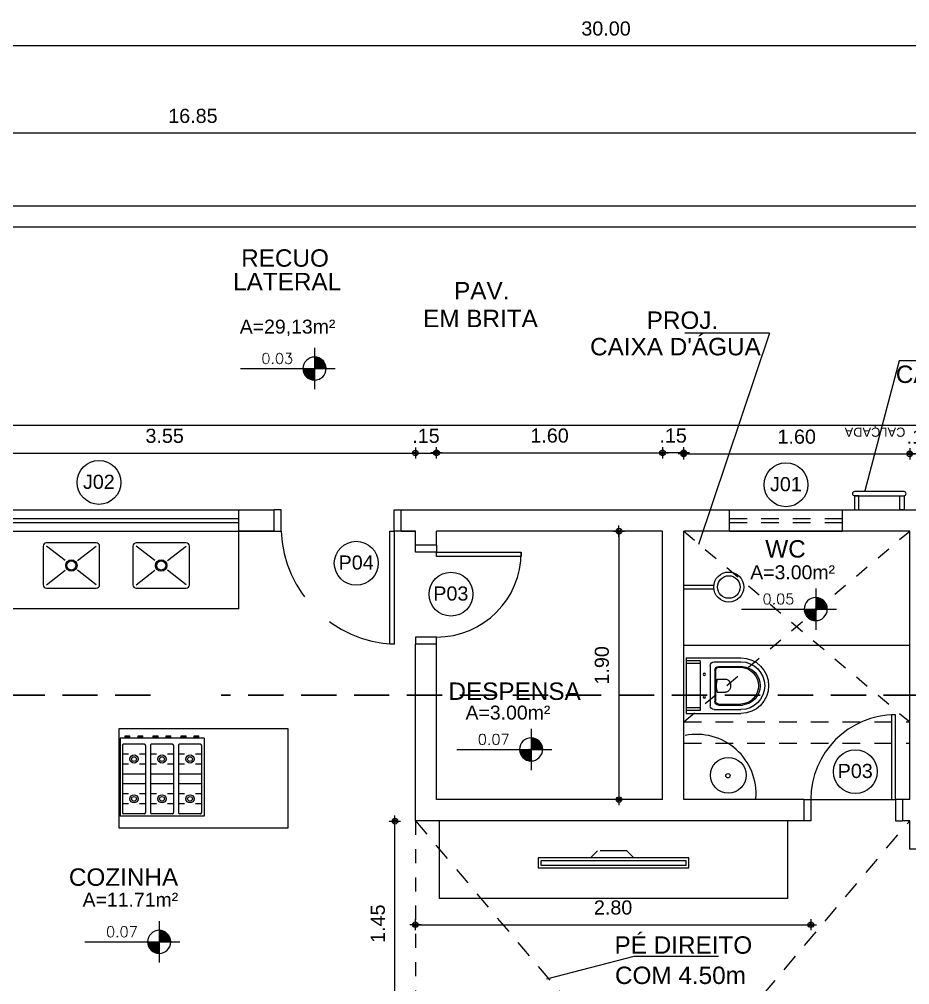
# Model space of a CAD drawing. Header units: millimetres. Extents: x 2426 to 2585, y 1215 to 1309.
# Drawn here: x 2442.85 to 2449.15, y 1279.46 to 1286.29 of the extents above; entities that cross this region are included whole.
import ezdxf

# ---------------------------------------------------------------- set-up
doc = ezdxf.new("R2010")
doc.units = ezdxf.units.MM
for name, pattern in [('DASHED', [0.75, 0.5, -0.25]), ('HIDDEN', [0.375, 0.25, -0.125]), ('HIDDEN2', [0.1875, 0.125, -0.0625])]:
    doc.linetypes.add(name, pattern=pattern)
for name, color, linetype in [('01', 1, 'Continuous'), ('02', 2, 'Continuous'), ('A-PEN-B', 5, 'Continuous'), ('A-PEN-C', 4, 'Continuous'), ('A-PEN-G', 3, 'Continuous'), ('A-PEN-M', 6, 'Continuous'), ('COZINHA', 7, 'Continuous'), ('MÓVEIS', 7, 'Continuous'), ('PORTAS', 3, 'Continuous'), ('proj', 8, 'HIDDEN'), ('PROJEÇÃO', 8, 'HIDDEN2'), ('TEXTO2', 3, 'Continuous'), ('TXT_0', 7, 'Continuous')]:
    doc.layers.add(name, color=color, linetype=linetype)
doc.styles.add('ADITIVOCAD', font='ROMANS.shx')
doc.styles.add('CARIMBO_DADOS', font='arial.ttf', dxfattribs={"height": 0.1})
doc.styles.add('SANSSERIF', font='sas_____.pfb', dxfattribs={"height": 1})
doc.dimstyles.new('COTAS_EXTERNAS', dxfattribs={"dimtxt": 0.1, "dimasz": 0.01, "dimexe": 0, "dimexo": 0, "dimgap": 0.07, "dimtad": 1, "dimzin": 5, "dimdsep": 46, "dimtxsty": 'CARIMBO_DADOS', "dimblk1": 'CIRCULOS', "dimblk2": 'CIRCULOS', "dimsah": 1, "dimcen": 0, "dimse1": 1, "dimse2": 1, "dimclrd": 8, "dimclre": 8, "dimclrt": 230, "dimadec": 0, "dimazin": 0, "dimtfac": 100, "dimtix": 1, "dimtmove": 2, "dimatfit": 3, "dimldrblk": 'CIRCULOS', "dimfxl": 0, "dimtolj": 1, "dimtzin": 5, "dimarcsym": 0})

# ---------------------------------------------------------------- blocks, each defined once
blk = doc.blocks.new('Bacia02')
at = {"layer": '01'}
for p, q in [((-0.147, -0.093), (-0.147, 0)), ((0.147, -0.093), (0.147, 0)), ((-0.159, -0.1861), (-0.159, -0.365)), ((-0.134, -0.1611), (0.134, -0.1611)), ((-0.1035, -0.1911), (0.1035, -0.1911)), ((0.159, -0.1861), (0.159, -0.365)), ((-0.1285, -0.2161), (-0.1285, -0.3763)), ((-0.1225, -0.2161), (-0.1225, -0.365)), ((-0.1035, -0.1971), (0.1035, -0.1971)), ((-0.044, -0.2082), (-0.044, -0.2629)), ((0.0441, -0.2475), (0.0428, -0.2475)), ((0.044, -0.2082), (0.044, -0.2629)), ((0.1225, -0.2161), (0.1225, -0.365)), ((0.1285, -0.2161), (0.1285, -0.3763))]:
    blk.add_line(p, q, dxfattribs=at)
for centre in [(-0.075, -0.121), (0.075, -0.121)]:
    blk.add_circle(centre, 0.0075, dxfattribs=at)
for centre, radius, start, end in [((-0.134, -0.1861), 0.025, 90, 180), ((-0.1035, -0.2161), 0.025, 90, 180), ((0.1035, -0.2161), 0.025, 0, 90), ((0.134, -0.1861), 0.025, 0, 90), ((-0.1035, -0.2161), 0.019, 90, 180), ((0.0061, -0.4472), 0.2442, 91.42642, 101.83306), ((-0.0061, -0.4472), 0.2442, 78.16694, 88.57358), ((0.1035, -0.2161), 0.019, 0, 90), ((-0.017, -0.2629), 0.027, 180, 229.16778), ((0, -0.2433), 0.053, 229.16778, 310.83222), ((0.017, -0.2629), 0.027, 310.83222, 0), ((0, -0.365), 0.159, 180, 0), ((0, -0.365), 0.129, 185.04624, 354.95376), ((0, -0.3594), 0.1226, 182.60055, 357.39945)]:
    blk.add_arc(centre, radius, start, end, dxfattribs=at)
at = {"layer": '02'}
for p, q in [((-0.185, 0), (0.185, 0)), ((-0.185, 0), (-0.185, -0.365)), ((-0.1662, -0.093), (-0.1662, 0)), ((0.1662, -0.093), (0.1662, 0)), ((0.185, 0), (0.185, -0.365)), ((-0.1662, -0.093), (0.1662, -0.093))]:
    blk.add_line(p, q, dxfattribs=at)
blk.add_arc((0, -0.365), 0.185, 180, 0, dxfattribs=at)
blk = doc.blocks.new('Chuveiro02')
at = {"layer": '01'}
for p, q in [((-0.0125, 0), (0.0125, 0)), ((-0.0125, 0), (-0.0125, -0.2008)), ((0.0125, 0), (0.0125, -0.2008))]:
    blk.add_line(p, q, dxfattribs=at)
for radius in [0.1, 0.075]:
    blk.add_circle((0, -0.3), radius, dxfattribs=at)
blk = doc.blocks.new('Fogão03_6')
at = {"layer": '01'}
for p, q in [((-0.33, -0.1029), (-0.28, -0.1029)), ((-0.33, -0.1029), (-0.28, -0.1029)), ((-0.1867, -0.1029), (-0.1367, -0.1029)), ((-0.1867, -0.1029), (-0.1367, -0.1029)), ((-0.0967, -0.1029), (-0.0467, -0.1029)), ((-0.0967, -0.1029), (-0.0467, -0.1029)), ((0.0467, -0.1029), (0.0967, -0.1029)), ((0.0467, -0.1029), (0.0967, -0.1029)), ((0.1367, -0.1029), (0.1867, -0.1029)), ((0.1367, -0.1029), (0.1867, -0.1029)), ((0.28, -0.1029), (0.33, -0.1029)), ((0.28, -0.1029), (0.33, -0.1029)), ((-0.33, -0.1857), (-0.28, -0.1857)), ((-0.33, -0.1857), (-0.28, -0.1857)), ((-0.1867, -0.1857), (-0.1367, -0.1857)), ((-0.1867, -0.1857), (-0.1367, -0.1857)), ((-0.0967, -0.1857), (-0.0467, -0.1857)), ((-0.0967, -0.1857), (-0.0467, -0.1857)), ((0.0467, -0.1857), (0.0967, -0.1857)), ((0.0467, -0.1857), (0.0967, -0.1857)), ((0.1367, -0.1857), (0.1867, -0.1857)), ((0.1367, -0.1857), (0.1867, -0.1857)), ((0.28, -0.1857), (0.33, -0.1857)), ((0.28, -0.1857), (0.33, -0.1857)), ((-0.33, -0.2686), (-0.1367, -0.2686)), ((-0.33, -0.2686), (-0.1367, -0.2686)), ((-0.0967, -0.2686), (0.0967, -0.2686)), ((-0.0967, -0.2686), (0.0967, -0.2686)), ((0.1367, -0.2686), (0.33, -0.2686)), ((0.1367, -0.2686), (0.33, -0.2686)), ((-0.33, -0.3514), (-0.1367, -0.3514)), ((-0.33, -0.3514), (-0.1367, -0.3514)), ((-0.0967, -0.3514), (0.0967, -0.3514)), ((-0.0967, -0.3514), (0.0967, -0.3514)), ((0.1367, -0.3514), (0.33, -0.3514)), ((0.1367, -0.3514), (0.33, -0.3514)), ((-0.33, -0.4343), (-0.28, -0.4343)), ((-0.33, -0.4343), (-0.28, -0.4343)), ((-0.1867, -0.4343), (-0.1367, -0.4343)), ((-0.1867, -0.4343), (-0.1367, -0.4343)), ((-0.0967, -0.4343), (-0.0467, -0.4343)), ((-0.0967, -0.4343), (-0.0467, -0.4343)), ((0.0467, -0.4343), (0.0967, -0.4343)), ((0.0467, -0.4343), (0.0967, -0.4343)), ((0.1367, -0.4343), (0.1867, -0.4343)), ((0.1367, -0.4343), (0.1867, -0.4343)), ((0.28, -0.4343), (0.33, -0.4343)), ((0.28, -0.4343), (0.33, -0.4343)), ((-0.33, -0.5171), (-0.28, -0.5171)), ((-0.33, -0.5171), (-0.28, -0.5171)), ((-0.1867, -0.5171), (-0.1367, -0.5171)), ((-0.1867, -0.5171), (-0.1367, -0.5171)), ((-0.0967, -0.5171), (-0.0467, -0.5171)), ((-0.0967, -0.5171), (-0.0467, -0.5171)), ((0.0467, -0.5171), (0.0967, -0.5171)), ((0.0467, -0.5171), (0.0967, -0.5171)), ((0.1367, -0.5171), (0.1867, -0.5171)), ((0.1367, -0.5171), (0.1867, -0.5171)), ((0.28, -0.5171), (0.33, -0.5171)), ((0.28, -0.5171), (0.33, -0.5171)), ((-0.3068, -0.65), (-0.3068, -0.67)), ((-0.3068, -0.65), (-0.3068, -0.67)), ((-0.2669, -0.66), (-0.3068, -0.66)), ((-0.2669, -0.66), (-0.3068, -0.66)), ((-0.2669, -0.67), (-0.3068, -0.67)), ((-0.2669, -0.67), (-0.3068, -0.67)), ((-0.2669, -0.65), (-0.2669, -0.67)), ((-0.2669, -0.65), (-0.2669, -0.67)), ((-0.1998, -0.65), (-0.1998, -0.67)), ((-0.1998, -0.65), (-0.1998, -0.67)), ((-0.1599, -0.66), (-0.1998, -0.66)), ((-0.1599, -0.66), (-0.1998, -0.66)), ((-0.1599, -0.67), (-0.1998, -0.67)), ((-0.1599, -0.67), (-0.1998, -0.67)), ((-0.1599, -0.65), (-0.1599, -0.67)), ((-0.1599, -0.65), (-0.1599, -0.67)), ((-0.0734, -0.65), (-0.0734, -0.67)), ((-0.0734, -0.65), (-0.0734, -0.67)), ((-0.0335, -0.66), (-0.0734, -0.66)), ((-0.0335, -0.66), (-0.0734, -0.66)), ((-0.0335, -0.67), (-0.0734, -0.67)), ((-0.0335, -0.67), (-0.0734, -0.67)), ((-0.0335, -0.65), (-0.0335, -0.67)), ((-0.0335, -0.65), (-0.0335, -0.67)), ((0.0335, -0.65), (0.0335, -0.67)), ((0.0335, -0.65), (0.0335, -0.67)), ((0.0734, -0.66), (0.0335, -0.66)), ((0.0734, -0.66), (0.0335, -0.66)), ((0.0734, -0.67), (0.0335, -0.67)), ((0.0734, -0.67), (0.0335, -0.67)), ((0.0734, -0.65), (0.0734, -0.67)), ((0.0734, -0.65), (0.0734, -0.67)), ((0.1599, -0.65), (0.1599, -0.67)), ((0.1599, -0.65), (0.1599, -0.67)), ((0.1998, -0.66), (0.1599, -0.66)), ((0.1998, -0.66), (0.1599, -0.66)), ((0.1998, -0.67), (0.1599, -0.67)), ((0.1998, -0.67), (0.1599, -0.67)), ((0.1998, -0.65), (0.1998, -0.67)), ((0.1998, -0.65), (0.1998, -0.67)), ((0.2669, -0.65), (0.2669, -0.67)), ((0.2669, -0.65), (0.2669, -0.67)), ((0.3067, -0.66), (0.2669, -0.66)), ((0.3067, -0.66), (0.2669, -0.66)), ((0.3067, -0.67), (0.2669, -0.67)), ((0.3067, -0.67), (0.2669, -0.67)), ((0.3067, -0.65), (0.3067, -0.67)), ((0.3067, -0.65), (0.3067, -0.67))]:
    blk.add_line(p, q, dxfattribs=at)
for centre, radius in [((-0.2333, -0.1443), 0.0341), ((-0.2333, -0.1443), 0.0341), ((-0.2333, -0.1443), 0.02), ((-0.2333, -0.1443), 0.02), ((0, -0.1443), 0.0341), ((0, -0.1443), 0.0341), ((0, -0.1443), 0.02), ((0, -0.1443), 0.02), ((0.2333, -0.1443), 0.0341), ((0.2333, -0.1443), 0.0341), ((0.2333, -0.1443), 0.02), ((0.2333, -0.1443), 0.02), ((-0.2333, -0.4757), 0.0341), ((-0.2333, -0.4757), 0.0341), ((-0.2333, -0.4757), 0.02), ((-0.2333, -0.4757), 0.02), ((0, -0.4757), 0.0341), ((0, -0.4757), 0.0341), ((0, -0.4757), 0.02), ((0, -0.4757), 0.02), ((0.2333, -0.4757), 0.0341), ((0.2333, -0.4757), 0.0341), ((0.2333, -0.4757), 0.02), ((0.2333, -0.4757), 0.02)]:
    blk.add_circle(centre, radius, dxfattribs=at)
at = {"layer": '02'}
for p, q in [((-0.35, -0.65), (-0.35, 0)), ((-0.35, 0), (0.35, 0)), ((-0.35, 0), (0.35, 0)), ((-0.35, -0.65), (-0.35, 0)), ((-0.33, -0.59), (-0.33, -0.03)), ((-0.33, -0.59), (-0.33, -0.03)), ((-0.32, -0.02), (-0.1467, -0.02)), ((-0.32, -0.02), (-0.1467, -0.02)), ((-0.1367, -0.59), (-0.1367, -0.03)), ((-0.1367, -0.59), (-0.1367, -0.03)), ((-0.0967, -0.59), (-0.0967, -0.03)), ((-0.0967, -0.59), (-0.0967, -0.03)), ((-0.0867, -0.02), (0.0867, -0.02)), ((-0.0867, -0.02), (0.0867, -0.02)), ((0.0967, -0.59), (0.0967, -0.03)), ((0.0967, -0.59), (0.0967, -0.03)), ((0.1367, -0.59), (0.1367, -0.03)), ((0.1367, -0.59), (0.1367, -0.03)), ((0.1467, -0.02), (0.32, -0.02)), ((0.1467, -0.02), (0.32, -0.02)), ((0.33, -0.59), (0.33, -0.03)), ((0.33, -0.59), (0.33, -0.03)), ((0.35, -0.65), (0.35, 0)), ((0.35, -0.65), (0.35, 0)), ((-0.32, -0.6), (-0.1467, -0.6)), ((-0.32, -0.6), (-0.1467, -0.6)), ((-0.0867, -0.6), (0.0867, -0.6)), ((-0.0867, -0.6), (0.0867, -0.6)), ((0.1467, -0.6), (0.32, -0.6)), ((0.1467, -0.6), (0.32, -0.6)), ((-0.35, -0.65), (0.35, -0.65)), ((-0.35, -0.65), (0.35, -0.65))]:
    blk.add_line(p, q, dxfattribs=at)
for centre, start, end in [((-0.32, -0.03), 89.99946, 179.99964), ((-0.32, -0.03), 89.99946, 179.99964), ((-0.1467, -0.03), 359.99964, 89.99946), ((-0.1467, -0.03), 359.99964, 89.99946), ((-0.0867, -0.03), 89.99946, 179.99964), ((-0.0867, -0.03), 89.99946, 179.99964), ((0.0867, -0.03), 359.99964, 89.99946), ((0.0867, -0.03), 359.99964, 89.99946), ((0.1467, -0.03), 89.99946, 179.99964), ((0.1467, -0.03), 89.99946, 179.99964), ((0.32, -0.03), 359.99964, 89.99946), ((0.32, -0.03), 359.99964, 89.99946), ((-0.32, -0.59), 179.99964, 269.99946), ((-0.32, -0.59), 179.99964, 269.99946), ((-0.1467, -0.59), 269.99946, 359.99964), ((-0.1467, -0.59), 269.99946, 359.99964), ((-0.0867, -0.59), 179.99964, 269.99946), ((-0.0867, -0.59), 179.99964, 269.99946), ((0.0867, -0.59), 269.99946, 359.99964), ((0.0867, -0.59), 269.99946, 359.99964), ((0.1467, -0.59), 179.99964, 269.99946), ((0.1467, -0.59), 179.99964, 269.99946), ((0.32, -0.59), 269.99946, 359.99964), ((0.32, -0.59), 269.99946, 359.99964)]:
    blk.add_arc(centre, 0.01, start, end, dxfattribs=at)
blk = doc.blocks.new('CIRCULOS')
at = {"layer": 'A-PEN-M'}
for p, q in [((-4, 0), (4, 0)), ((0, 4), (0, -4))]:
    blk.add_line(p, q, dxfattribs=at)
for radius in [2, 1]:
    blk.add_circle((0, 0), radius, dxfattribs=at)
blk = doc.blocks.new('*D147')
at = {"layer": 'A-PEN-B', "color": 8, "lineweight": -2, "transparency": 16777216}
blk.add_line((2445.5072, 1279.1769), (2445.5072, 1280.6069), dxfattribs=at)
at = {"layer": 'Defpoints', "color": 0, "transparency": 16777216}
for p in [(2445.5072, 1280.6169), (2446.0968, 1280.6169), (2446.2468, 1279.1669)]:
    blk.add_point(p, dxfattribs=at)
at = {"layer": 'A-PEN-B', "color": 8, "lineweight": -2, "transparency": 16777216, "xscale": 0.01, "yscale": 0.01, "zscale": 0.01}
for p, rotation in [((2445.5072, 1280.6169), 90), ((2445.5072, 1279.1669), 270)]:
    blk.add_blockref('CIRCULOS', p, dxfattribs=dict(at, rotation=rotation))
at = {"layer": 'A-PEN-B', "color": 230, "transparency": 16777216, "insert": (2445.3862, 1279.8919), "char_height": 0.1, "attachment_point": 5, "rotation": 90, "style": 'CARIMBO_DADOS'}
blk.add_mtext('\\A1;1.45', dxfattribs=at)
blk = doc.blocks.new('*D237')
at = {"layer": 'A-PEN-B', "color": 8, "lineweight": -2, "transparency": 16777216}
blk.add_line((2442.1116, 1283.2228), (2445.6416, 1283.2228), dxfattribs=at)
at = {"layer": 'Defpoints', "color": 0, "transparency": 16777216}
for p in [(2445.6516, 1283.2228), (2442.1016, 1282.67), (2445.6516, 1282.67)]:
    blk.add_point(p, dxfattribs=at)
at = {"layer": 'A-PEN-B', "color": 8, "lineweight": -2, "transparency": 16777216, "xscale": 0.01, "yscale": 0.01, "zscale": 0.01, "rotation": 180}
blk.add_blockref('CIRCULOS', (2442.1016, 1283.2228), dxfattribs=at)
at = {"layer": 'A-PEN-B', "color": 8, "lineweight": -2, "transparency": 16777216, "xscale": 0.01, "yscale": 0.01, "zscale": 0.01}
blk.add_blockref('CIRCULOS', (2445.6516, 1283.2228), dxfattribs=at)
at = {"layer": 'A-PEN-B', "color": 230, "transparency": 16777216, "insert": (2443.8766, 1283.3439), "char_height": 0.1, "attachment_point": 5, "style": 'CARIMBO_DADOS'}
blk.add_mtext('\\A1;3.55', dxfattribs=at)
blk = doc.blocks.new('*D238')
at = {"layer": 'A-PEN-B', "color": 8, "lineweight": -2, "transparency": 16777216}
blk.add_line((2445.8116, 1283.2246), (2447.3916, 1283.2246), dxfattribs=at)
at = {"layer": 'Defpoints', "color": 0, "transparency": 16777216}
for p in [(2447.4016, 1283.2246), (2445.8016, 1282.67), (2447.4016, 1282.67)]:
    blk.add_point(p, dxfattribs=at)
at = {"layer": 'A-PEN-B', "color": 8, "lineweight": -2, "transparency": 16777216, "xscale": 0.01, "yscale": 0.01, "zscale": 0.01, "rotation": 180}
blk.add_blockref('CIRCULOS', (2445.8016, 1283.2246), dxfattribs=at)
at = {"layer": 'A-PEN-B', "color": 8, "lineweight": -2, "transparency": 16777216, "xscale": 0.01, "yscale": 0.01, "zscale": 0.01}
blk.add_blockref('CIRCULOS', (2447.4016, 1283.2246), dxfattribs=at)
at = {"layer": 'A-PEN-B', "color": 230, "transparency": 16777216, "insert": (2446.6016, 1283.3456), "char_height": 0.1, "attachment_point": 5, "style": 'CARIMBO_DADOS'}
blk.add_mtext('\\A1;1.60', dxfattribs=at)
blk = doc.blocks.new('*D240')
at = {"layer": 'A-PEN-B', "color": 8, "lineweight": -2, "transparency": 16777216}
blk.add_line((2461.9916, 1286.1051), (2432.0116, 1286.1051), dxfattribs=at)
at = {"layer": 'Defpoints', "color": 0, "transparency": 16777216}
for p in [(2432.0016, 1286.1051), (2432.0016, 1284.97), (2462.0016, 1284.97)]:
    blk.add_point(p, dxfattribs=at)
at = {"layer": 'A-PEN-B', "color": 8, "lineweight": -2, "transparency": 16777216, "xscale": 0.01, "yscale": 0.01, "zscale": 0.01, "rotation": 180}
blk.add_blockref('CIRCULOS', (2432.0016, 1286.1051), dxfattribs=at)
at = {"layer": 'A-PEN-B', "color": 8, "lineweight": -2, "transparency": 16777216, "xscale": 0.01, "yscale": 0.01, "zscale": 0.01}
blk.add_blockref('CIRCULOS', (2462.0016, 1286.1051), dxfattribs=at)
at = {"layer": 'A-PEN-B', "color": 230, "transparency": 16777216, "insert": (2447.0016, 1286.2262), "char_height": 0.1, "attachment_point": 5, "style": 'CARIMBO_DADOS'}
blk.add_mtext('\\A1;30.00', dxfattribs=at)
blk = doc.blocks.new('*D241')
at = {"layer": 'A-PEN-B', "color": 8, "lineweight": -2, "transparency": 16777216}
blk.add_line((2447.5616, 1283.2168), (2449.1416, 1283.2168), dxfattribs=at)
at = {"layer": 'Defpoints', "color": 0, "transparency": 16777216}
for p in [(2449.1516, 1283.2168), (2447.5516, 1282.67), (2449.1516, 1282.67)]:
    blk.add_point(p, dxfattribs=at)
at = {"layer": 'A-PEN-B', "color": 8, "lineweight": -2, "transparency": 16777216, "xscale": 0.01, "yscale": 0.01, "zscale": 0.01, "rotation": 180}
blk.add_blockref('CIRCULOS', (2447.5516, 1283.2168), dxfattribs=at)
at = {"layer": 'A-PEN-B', "color": 8, "lineweight": -2, "transparency": 16777216, "xscale": 0.01, "yscale": 0.01, "zscale": 0.01}
blk.add_blockref('CIRCULOS', (2449.1516, 1283.2168), dxfattribs=at)
at = {"layer": 'A-PEN-B', "color": 230, "transparency": 16777216, "insert": (2448.3516, 1283.3379), "char_height": 0.1, "attachment_point": 5, "style": 'CARIMBO_DADOS'}
blk.add_mtext('\\A1;1.60', dxfattribs=at)
blk = doc.blocks.new('*D154')
at = {"layer": 'A-PEN-B', "color": 8, "lineweight": -2, "transparency": 16777216}
blk.add_line((2445.6616, 1279.885), (2448.4416, 1279.885), dxfattribs=at)
at = {"layer": 'Defpoints', "color": 0, "transparency": 16777216}
for p in [(2445.6516, 1280.62), (2448.4516, 1280.62), (2448.4516, 1279.885)]:
    blk.add_point(p, dxfattribs=at)
at = {"layer": 'A-PEN-B', "color": 8, "lineweight": -2, "transparency": 16777216, "xscale": 0.01, "yscale": 0.01, "zscale": 0.01, "rotation": 180}
blk.add_blockref('CIRCULOS', (2445.6516, 1279.885), dxfattribs=at)
at = {"layer": 'A-PEN-B', "color": 8, "lineweight": -2, "transparency": 16777216, "xscale": 0.01, "yscale": 0.01, "zscale": 0.01}
blk.add_blockref('CIRCULOS', (2448.4516, 1279.885), dxfattribs=at)
at = {"layer": 'A-PEN-B', "color": 230, "transparency": 16777216, "insert": (2447.0516, 1280.0061), "char_height": 0.1, "attachment_point": 5, "style": 'CARIMBO_DADOS'}
blk.add_mtext('\\A1;2.80', dxfattribs=at)
blk = doc.blocks.new('*D245')
at = {"layer": 'A-PEN-C', "color": 8, "lineweight": -2, "transparency": 16777216}
blk.add_line((2447.0933, 1282.66), (2447.0933, 1280.78), dxfattribs=at)
at = {"layer": 'Defpoints', "color": 0, "transparency": 16777216}
for p in [(2447.4016, 1282.67), (2447.0933, 1280.77), (2447.4016, 1280.77)]:
    blk.add_point(p, dxfattribs=at)
at = {"layer": 'A-PEN-C', "color": 8, "lineweight": -2, "transparency": 16777216, "xscale": 0.01, "yscale": 0.01, "zscale": 0.01}
for p, rotation in [((2447.0933, 1282.67), 90), ((2447.0933, 1280.77), 270)]:
    blk.add_blockref('CIRCULOS', p, dxfattribs=dict(at, rotation=rotation))
at = {"layer": 'A-PEN-C', "color": 230, "transparency": 16777216, "insert": (2446.9722, 1281.72), "char_height": 0.1, "attachment_point": 5, "rotation": 90, "style": 'CARIMBO_DADOS'}
blk.add_mtext('\\A1;1.90', dxfattribs=at)
blk = doc.blocks.new('*D247')
at = {"layer": 'A-PEN-M', "color": 8, "lineweight": -2, "ltscale": 0.25, "transparency": 16777216}
for p, q in [((2447.3916, 1283.2246), (2447.3816, 1283.2246)), ((2447.5516, 1283.2246), (2447.4016, 1283.2246)), ((2447.5616, 1283.2246), (2447.5716, 1283.2246))]:
    blk.add_line(p, q, dxfattribs=at)
at = {"layer": 'Defpoints', "color": 0, "ltscale": 0.25, "transparency": 16777216}
for p in [(2447.4016, 1283.2246), (2447.4016, 1282.67), (2447.5516, 1282.67)]:
    blk.add_point(p, dxfattribs=at)
at = {"layer": 'A-PEN-M', "color": 8, "lineweight": -2, "ltscale": 0.25, "transparency": 16777216, "xscale": 0.01, "yscale": 0.01, "zscale": 0.01}
blk.add_blockref('CIRCULOS', (2447.4016, 1283.2246), dxfattribs=at)
at = {"layer": 'A-PEN-M', "color": 8, "lineweight": -2, "ltscale": 0.25, "transparency": 16777216, "xscale": 0.01, "yscale": 0.01, "zscale": 0.01, "rotation": 180}
blk.add_blockref('CIRCULOS', (2447.5516, 1283.2246), dxfattribs=at)
at = {"layer": 'A-PEN-M', "color": 230, "ltscale": 0.25, "transparency": 16777216, "insert": (2447.4766, 1283.3456), "char_height": 0.1, "attachment_point": 5, "style": 'CARIMBO_DADOS'}
blk.add_mtext('\\A1;.15', dxfattribs=at)
blk = doc.blocks.new('*D248')
at = {"layer": 'A-PEN-M', "color": 8, "lineweight": -2, "ltscale": 0.25, "transparency": 16777216}
for p, q in [((2449.1416, 1283.2168), (2449.1316, 1283.2168)), ((2449.3016, 1283.2168), (2449.1516, 1283.2168)), ((2449.3116, 1283.2168), (2449.3216, 1283.2168))]:
    blk.add_line(p, q, dxfattribs=at)
at = {"layer": 'Defpoints', "color": 0, "ltscale": 0.25, "transparency": 16777216}
for p in [(2449.1516, 1283.2168), (2449.1516, 1282.67), (2449.3016, 1282.67)]:
    blk.add_point(p, dxfattribs=at)
at = {"layer": 'A-PEN-M', "color": 8, "lineweight": -2, "ltscale": 0.25, "transparency": 16777216, "xscale": 0.01, "yscale": 0.01, "zscale": 0.01}
blk.add_blockref('CIRCULOS', (2449.1516, 1283.2168), dxfattribs=at)
at = {"layer": 'A-PEN-M', "color": 8, "lineweight": -2, "ltscale": 0.25, "transparency": 16777216, "xscale": 0.01, "yscale": 0.01, "zscale": 0.01, "rotation": 180}
blk.add_blockref('CIRCULOS', (2449.3016, 1283.2168), dxfattribs=at)
at = {"layer": 'A-PEN-M', "color": 230, "ltscale": 0.25, "transparency": 16777216, "insert": (2449.2266, 1283.3379), "char_height": 0.1, "attachment_point": 5, "style": 'CARIMBO_DADOS'}
blk.add_mtext('\\A1;.15', dxfattribs=at)
blk = doc.blocks.new('*D263')
at = {"layer": 'A-PEN-M', "color": 8, "lineweight": -2, "ltscale": 0.25, "transparency": 16777216}
blk.add_line((2452.4916, 1285.4868), (2435.6616, 1285.4868), dxfattribs=at)
at = {"layer": 'Defpoints', "color": 0, "ltscale": 0.25, "transparency": 16777216}
for p in [(2435.6516, 1285.4868), (2435.6516, 1282.82), (2452.5016, 1282.82)]:
    blk.add_point(p, dxfattribs=at)
at = {"layer": 'A-PEN-M', "color": 8, "lineweight": -2, "ltscale": 0.25, "transparency": 16777216, "xscale": 0.01, "yscale": 0.01, "zscale": 0.01, "rotation": 180}
blk.add_blockref('CIRCULOS', (2435.6516, 1285.4868), dxfattribs=at)
at = {"layer": 'A-PEN-M', "color": 8, "lineweight": -2, "ltscale": 0.25, "transparency": 16777216, "xscale": 0.01, "yscale": 0.01, "zscale": 0.01}
blk.add_blockref('CIRCULOS', (2452.5016, 1285.4868), dxfattribs=at)
at = {"layer": 'A-PEN-M', "color": 230, "ltscale": 0.25, "transparency": 16777216, "insert": (2444.0766, 1285.6078), "char_height": 0.1, "attachment_point": 5, "style": 'CARIMBO_DADOS'}
blk.add_mtext('\\A1;16.85', dxfattribs=at)
blk = doc.blocks.new('Adc_nivelpl')
h = blk.add_hatch()
h.set_pattern_fill('_U', color=256, scale=0.005, angle=45, style=0, double=1)
h.set_pattern_definition([(45, (-5.8772514, -3.5161936), (-0.003535534, 0.003535534), []), (135, (-5.8772514, -3.5161936), (-0.003535534, -0.003535534), [])])
h.paths.add_polyline_path([(0.1954, -0.0865, 0.414214), (0.0865, -0.1954), (0.1954, -0.1954)])
h.paths.add_polyline_path([(0.1954, -0.1954), (0.1954, -0.3043, 0.414214), (0.3043, -0.1954)])
for p, q in [((0.1954, 0), (0.1954, -0.3908)), ((0.8958, -0.1954), (0, -0.1954))]:
    blk.add_line(p, q)
blk.add_circle((0.1954, -0.1954), 0.1089)
at = {"flags": 8}
blk.add_attdef('NIVEL', (0.3642, -0.1501), '', height=0.1, dxfattribs=at)
blk = doc.blocks.new('*D208')
at = {"layer": 'A-PEN-B', "color": 8, "lineweight": -2, "ltscale": 0.25, "transparency": 16777216}
for p, q in [((2445.6416, 1283.2228), (2445.6316, 1283.2228)), ((2445.6516, 1283.2228), (2445.8016, 1283.2228)), ((2445.8116, 1283.2228), (2445.8216, 1283.2228))]:
    blk.add_line(p, q, dxfattribs=at)
at = {"layer": 'Defpoints', "color": 0, "ltscale": 0.25, "transparency": 16777216}
for p in [(2445.8016, 1283.2228), (2445.6516, 1282.67), (2445.8016, 1282.67)]:
    blk.add_point(p, dxfattribs=at)
at = {"layer": 'A-PEN-B', "color": 8, "lineweight": -2, "ltscale": 0.25, "transparency": 16777216, "xscale": 0.01, "yscale": 0.01, "zscale": 0.01}
blk.add_blockref('CIRCULOS', (2445.6516, 1283.2228), dxfattribs=at)
at = {"layer": 'A-PEN-B', "color": 8, "lineweight": -2, "ltscale": 0.25, "transparency": 16777216, "xscale": 0.01, "yscale": 0.01, "zscale": 0.01, "rotation": 180}
blk.add_blockref('CIRCULOS', (2445.8016, 1283.2228), dxfattribs=at)
at = {"layer": 'A-PEN-B', "color": 230, "ltscale": 0.25, "transparency": 16777216, "insert": (2445.7266, 1283.3438), "char_height": 0.1, "attachment_point": 5, "style": 'CARIMBO_DADOS'}
blk.add_mtext('\\A1;.15', dxfattribs=at)

msp = doc.modelspace()

# ---------------------------------------------------------------- linework, layer by layer
at = {"layer": '01'}
for p, q in [((2443.172, 1282.461), (2443.0403, 1282.5627)), ((2443.2606, 1282.461), (2443.3923, 1282.5627)), ((2443.8077, 1282.461), (2443.676, 1282.5627)), ((2443.8963, 1282.461), (2444.028, 1282.5627)), ((2443.0403, 1282.2907), (2443.172, 1282.3925)), ((2443.3923, 1282.2907), (2443.2606, 1282.3925)), ((2443.676, 1282.2907), (2443.8077, 1282.3925)), ((2444.028, 1282.2907), (2443.8963, 1282.3925))]:
    msp.add_line(p, q, dxfattribs=at)
for centre, radius in [((2443.2163, 1282.4267), 0.04), ((2443.2163, 1282.4267), 0.032), ((2443.852, 1282.4267), 0.04), ((2443.852, 1282.4267), 0.032)]:
    msp.add_circle(centre, radius, dxfattribs=at)
at = {"layer": '02', "color": 0, "linetype": 'HIDDEN', "lineweight": 30}
for p, q in [((2443.7772, 1281.5082), (2429.8927, 1281.5082)), ((2466.0922, 1281.5082), (2444.2772, 1281.5082))]:
    msp.add_line(p, q, dxfattribs=at)
at = {"layer": '02', "flags": 128}
for points in [[(2443.0403, 1282.2667), (2443.3923, 1282.2667, 0.414214), (2443.4163, 1282.2907), (2443.4163, 1282.5627, 0.414214), (2443.3923, 1282.5867), (2443.0403, 1282.5867, 0.414214), (2443.0163, 1282.5627), (2443.0163, 1282.2907, 0.414214)], [(2443.676, 1282.2667), (2444.028, 1282.2667, 0.414214), (2444.052, 1282.2907), (2444.052, 1282.5627, 0.414214), (2444.028, 1282.5867), (2443.676, 1282.5867, 0.414214), (2443.652, 1282.5627), (2443.652, 1282.2907, 0.414214)]]:
    msp.add_lwpolyline(points, format="xyb", close=True, dxfattribs=at)
at = {"layer": 'A-PEN-B'}
for p, q in [((2462.0016, 1284.97), (2432.0016, 1284.97)), ((2461.8516, 1284.82), (2432.1516, 1284.82)), ((2444.4016, 1282.82), (2444.6516, 1282.82)), ((2444.4016, 1282.82), (2444.6516, 1282.82)), ((2444.4016, 1282.67), (2444.4016, 1282.82)), ((2445.5516, 1282.82), (2447.4016, 1282.82)), ((2445.5516, 1282.82), (2445.8016, 1282.82)), ((2447.8753, 1282.67), (2447.8753, 1282.82)), ((2448.6753, 1282.67), (2448.6753, 1282.82)), ((2444.4016, 1282.67), (2444.6516, 1282.67)), ((2444.6516, 1282.67), (2444.4016, 1282.67)), ((2445.5516, 1282.67), (2445.6516, 1282.67)), ((2445.6516, 1282.67), (2445.5516, 1282.67)), ((2445.6516, 1282.57), (2445.6516, 1282.67)), ((2445.8016, 1282.57), (2445.8016, 1282.67)), ((2447.4016, 1282.67), (2445.8016, 1282.67)), ((2447.4016, 1280.77), (2447.4016, 1282.67)), ((2447.5516, 1280.77), (2447.5516, 1282.67)), ((2449.1516, 1282.67), (2447.5516, 1282.67)), ((2447.6016, 1282.67), (2447.5516, 1282.67)), ((2449.1516, 1280.77), (2449.1516, 1282.67)), ((2445.6516, 1280.62), (2445.6516, 1281.87)), ((2445.8016, 1280.77), (2445.8016, 1281.87)), ((2445.8016, 1281.37), (2445.8016, 1281.37)), ((2447.4016, 1280.77), (2445.8016, 1280.77)), ((2448.4016, 1280.77), (2447.5516, 1280.77)), ((2449.1516, 1280.77), (2449.1016, 1280.77)), ((2448.4016, 1280.62), (2445.6516, 1280.62)), ((2449.1516, 1280.62), (2449.1016, 1280.62)), ((2449.1516, 1280.47), (2449.1516, 1280.62))]:
    msp.add_line(p, q, dxfattribs=at)
at = {"layer": 'A-PEN-B', "color": 3}
for p, q in [((2444.6516, 1282.67), (2444.6516, 1282.82)), ((2445.5516, 1282.67), (2445.5516, 1282.82))]:
    msp.add_line(p, q, dxfattribs=at)
at = {"layer": 'A-PEN-B', "color": 7, "linetype": 'HIDDEN2', "ltscale": 0.25}
for p, q in [((2447.5516, 1281.32), (2449.1516, 1282.67)), ((2447.5516, 1282.67), (2449.1516, 1281.32))]:
    msp.add_line(p, q, dxfattribs=at)
at = {"layer": 'A-PEN-B', "color": 3, "linetype": 'ByBlock', "ltscale": 0.25}
for p, q in [((2445.8016, 1282.57), (2445.6516, 1282.57)), ((2445.8016, 1281.87), (2445.6516, 1281.87))]:
    msp.add_line(p, q, dxfattribs=at)
at = {"layer": 'A-PEN-B', "color": 3, "ltscale": 0.25}
for p, q in [((2448.4016, 1280.77), (2448.4016, 1280.62)), ((2449.1016, 1280.77), (2449.1016, 1280.62))]:
    msp.add_line(p, q, dxfattribs=at)
at = {"layer": 'A-PEN-B', "color": 253, "ltscale": 0.25}
msp.add_line((2448.4516, 1280.77), (2449.0516, 1280.77), dxfattribs=at)
at = {"layer": 'A-PEN-B', "color": 252, "linetype": 'HIDDEN2', "ltscale": 0.25}
msp.add_line((2445.6516, 1280.62), (2445.6516, 1276.47), dxfattribs=at)
at = {"layer": 'A-PEN-B', "color": 252, "linetype": 'DASHED', "ltscale": 0.25}
for p, q in [((2445.6516, 1280.62), (2449.1516, 1276.47)), ((2445.6516, 1276.47), (2449.1516, 1280.62))]:
    msp.add_line(p, q, dxfattribs=at)
at = {"layer": 'A-PEN-B', "color": 253}
msp.add_lwpolyline([(2440.9516, 1283.42), (2453.1016, 1283.42), (2453.1016, 1282.145)], dxfattribs=at)
at = {"layer": 'A-PEN-B'}
for points in [[(2444.4016, 1282.82), (2444.6516, 1282.82)], [(2445.5516, 1282.82), (2452.5016, 1282.82)]]:
    msp.add_lwpolyline(points, dxfattribs=at)
at = {"layer": 'A-PEN-C'}
for p, q in [((2442.4016, 1282.82), (2444.4016, 1282.82)), ((2447.8753, 1282.82), (2448.6753, 1282.82)), ((2442.4016, 1282.67), (2444.4016, 1282.67)), ((2447.8753, 1282.67), (2448.6753, 1282.67)), ((2449.1516, 1281.8595), (2447.5516, 1281.8595))]:
    msp.add_line(p, q, dxfattribs=at)
for centre in [(2443.4112, 1283.0143), (2448.2756, 1282.9977), (2445.2329, 1282.4429), (2445.9034, 1282.2238), (2448.7665, 1280.9679)]:
    msp.add_circle(centre, 0.1552, dxfattribs=at)
at = {"layer": 'A-PEN-G'}
for p, q in [((2449.1113, 1282.95), (2448.7613, 1282.95)), ((2448.7613, 1282.92), (2449.1113, 1282.92)), ((2442.4016, 1282.76), (2444.4016, 1282.76)), ((2442.4016, 1282.73), (2444.4016, 1282.73))]:
    msp.add_line(p, q, dxfattribs=at)
at = {"layer": 'A-PEN-G', "linetype": 'HIDDEN2'}
for p, q in [((2447.8753, 1282.76), (2448.6753, 1282.76)), ((2447.8753, 1282.73), (2448.6753, 1282.73))]:
    msp.add_line(p, q, dxfattribs=at)
at = {"layer": 'A-PEN-G'}
for points in [[(2448.7613, 1282.92), (2448.7613, 1282.82), (2448.7913, 1282.82), (2448.7913, 1282.92)], [(2449.1113, 1282.92), (2449.1113, 1282.82), (2449.0813, 1282.82), (2449.0813, 1282.92)]]:
    msp.add_lwpolyline(points, close=True, dxfattribs=at)
msp.add_lwpolyline([(2449.3016, 1280.47), (2449.3016, 1280.42), (2449.1516, 1280.42), (2449.1516, 1280.47)], dxfattribs=at)
for centre, start, end in [((2448.7613, 1282.935), 90, 270), ((2449.1113, 1282.935), 270, 90)]:
    msp.add_arc(centre, 0.015, start, end, dxfattribs=at)
at = {"layer": 'A-PEN-M', "color": 3, "linetype": 'HIDDEN2'}
for p, q in [((2447.5516, 1281.32), (2449.1516, 1281.32)), ((2447.5516, 1281.17), (2449.1516, 1281.17))]:
    msp.add_line(p, q, dxfattribs=at)
at = {"layer": 'A-PEN-M'}
msp.add_line((2448.2896, 1280.07), (2448.2896, 1280.62), dxfattribs=at)
at = {"layer": 'A-PEN-M', "color": 253, "linetype": 'DASHED'}
msp.add_arc((2445.5361, 1282.7045), 0.8352, 182.36733, 267.63267, dxfattribs=at)
at = {"layer": 'A-PEN-M', "color": 3}
msp.add_arc((2447.6427, 1280.811), 0.421, 355.5472, 101.05872, dxfattribs=at)
at = {"layer": 'COZINHA'}
for q in [(2444.4016, 1282.67), (2442.6516, 1282.12)]:
    msp.add_line((2444.4016, 1282.12), q, dxfattribs=at)
msp.add_lwpolyline([(2444.7516, 1280.57), (2444.7516, 1281.27), (2443.5516, 1281.27), (2443.5516, 1280.57)], close=True, dxfattribs=at)
for centre, radius in [((2447.8674, 1280.9424), 0.1265), ((2447.8647, 1280.939), 0.015)]:
    msp.add_circle(centre, radius, dxfattribs=at)
at = {"layer": 'MÓVEIS'}
for p, q in [((2445.8219, 1280.07), (2445.8219, 1280.62)), ((2446.8923, 1280.3577), (2446.9408, 1280.4077)), ((2447.1495, 1280.4077), (2446.9598, 1280.4077)), ((2447.198, 1280.3577), (2447.1495, 1280.4077)), ((2448.2896, 1280.07), (2445.8219, 1280.07))]:
    msp.add_line(p, q, dxfattribs=at)
for points in [[(2446.5209, 1280.3577), (2446.5209, 1280.2865), (2447.5885, 1280.2865), (2447.5885, 1280.3577)], [(2446.5409, 1280.3377), (2446.5409, 1280.3065), (2447.5685, 1280.3065), (2447.5685, 1280.3377)]]:
    msp.add_lwpolyline(points, close=True, dxfattribs=at)
at = {"layer": 'PORTAS', "color": 3}
for points in [[(2444.6516, 1282.67), (2444.7016, 1282.67), (2444.7016, 1282.82), (2444.6516, 1282.82)], [(2445.5516, 1282.67), (2445.5016, 1282.67), (2445.5016, 1282.82), (2445.5516, 1282.82)]]:
    msp.add_lwpolyline(points, dxfattribs=at)
msp.add_lwpolyline([(2445.5016, 1282.67), (2445.5016, 1281.87), (2445.4716, 1281.87), (2445.4716, 1282.67)], close=True, dxfattribs=at)
at = {"layer": 'PORTAS', "color": 3, "linetype": 'ByBlock', "ltscale": 0.25}
for points in [[(2445.8016, 1282.57), (2445.8016, 1282.52), (2445.6516, 1282.52), (2445.6516, 1282.57)], [(2445.8016, 1281.87), (2445.8016, 1281.92), (2445.6516, 1281.92), (2445.6516, 1281.87)]]:
    msp.add_lwpolyline(points, dxfattribs=at)
msp.add_lwpolyline([(2445.8016, 1282.52), (2446.4016, 1282.52), (2446.4016, 1282.49), (2445.8016, 1282.49)], close=True, dxfattribs=at)
at = {"layer": 'PORTAS', "color": 3, "ltscale": 0.25}
msp.add_lwpolyline([(2449.0516, 1280.77), (2449.0516, 1281.37), (2449.0216, 1281.37), (2449.0216, 1280.77)], close=True, dxfattribs=at)
for points in [[(2448.4016, 1280.77), (2448.4516, 1280.77), (2448.4516, 1280.62), (2448.4016, 1280.62)], [(2449.1016, 1280.77), (2449.0516, 1280.77), (2449.0516, 1280.62), (2449.1016, 1280.62)]]:
    msp.add_lwpolyline(points, dxfattribs=at)
at = {"layer": 'proj', "linetype": 'ByBlock'}
for p, q in [((2448.1584, 1284.0718), (2447.5604, 1284.0718)), ((2448.1584, 1284.0718), (2447.6557, 1282.5759)), ((2449.0773, 1283.8762), (2448.833, 1282.9561)), ((2449.6753, 1283.8762), (2449.0773, 1283.8762)), ((2447.1988, 1279.6595), (2446.5794, 1279.4995)), ((2447.7968, 1279.6595), (2447.1988, 1279.6595))]:
    msp.add_line(p, q, dxfattribs=at)
at = {"layer": 'PROJEÇÃO', "color": 0, "linetype": 'ByBlock', "ltscale": 0.25}
for centre, start, end in [((2445.8016, 1282.52), 270, 0), ((2449.0516, 1280.77), 90, 180)]:
    msp.add_arc(centre, 0.6, start, end, dxfattribs=at)

# ---------------------------------------------------------------- block references
at = {"zscale": 1.062992125984252, "rotation": 90}
for name, p, xscale, yscale in [('Chuveiro02', (2447.5516, 1282.2743), 1.062992125982419, 1.062992125986057), ('Bacia02', (2447.5682, 1281.5761), -1.062992125982419, 1.062992125982419)]:
    msp.add_blockref(name, p, dxfattribs=dict(at, xscale=xscale, yscale=yscale))
at = {"layer": 'COZINHA', "linetype": 'Continuous', "xscale": 0.849999999999909, "yscale": 0.849999999999909, "zscale": 0.849999999999909, "rotation": 180}
msp.add_blockref('Fogão03_6', (2443.858, 1280.6525), dxfattribs=at)
at = {"layer": 'TXT_0'}
ref = msp.add_blockref('Adc_nivelpl', (2445.0843, 1283.9667), dxfattribs=dict(at, xscale=-0.75, yscale=0.75, zscale=0.75))
ref.add_attrib('NIVEL', '0.03', (2444.5611, 1283.8541), dxfattribs={"height": 0.075, "style": 'ADITIVOCAD', "flags": 8})
ref = msp.add_blockref('Adc_nivelpl', (2448.6328, 1282.2647), dxfattribs=dict(at, xscale=-0.75, yscale=0.75, zscale=0.75))
ref.add_attrib('NIVEL', '0.05', (2448.1097, 1282.1522), dxfattribs={"height": 0.075, "style": 'ADITIVOCAD', "flags": 8})
ref = msp.add_blockref('Adc_nivelpl', (2446.6172, 1281.2718), dxfattribs=dict(at, xscale=-0.75, yscale=0.75, zscale=0.75))
ref.add_attrib('NIVEL', '0.07', (2446.094, 1281.1592), dxfattribs={"height": 0.075, "style": 'ADITIVOCAD', "flags": 8})
ref = msp.add_blockref('Adc_nivelpl', (2443.9843, 1279.9099), dxfattribs=dict(at, xscale=-0.75, yscale=0.75, zscale=0.75))
ref.add_attrib('NIVEL', '0.07', (2443.4612, 1279.7974), dxfattribs={"height": 0.075, "style": 'ADITIVOCAD', "flags": 8})

# ---------------------------------------------------------------- texts
at = {"layer": 'A-PEN-C', "char_height": 0.1, "attachment_point": 5, "rotation": 0.1076, "style": 'CARIMBO_DADOS'}
for s, insert in [('J02', (2443.4107, 1283.0183)), ('J01', (2448.275, 1283.0018)), ('P04', (2445.2323, 1282.447)), ('P03', (2445.9028, 1282.2278)), ('P03', (2448.7659, 1280.972))]:
    msp.add_mtext(s, dxfattribs=dict(at, insert=insert))
at = {"layer": 'TEXTO2', "style": 'SANSSERIF'}
for s, p in [('RECUO', (2444.4184, 1284.5411)), ('LATERAL', (2444.3615, 1284.3744)), ('PAV.', (2445.9259, 1284.3099)), ('EM BRITA', (2445.7063, 1284.1135)), ('PROJ.', (2447.2892, 1284.1011)), ("CAIXA D'ÁGUA", (2446.8887, 1283.914)), ("CAIXA D'ÁGUA", (2449.0534, 1283.7185)), ('WC', (2448.1291, 1282.4829)), ('DESPENSA', (2445.8859, 1281.4758)), ('COZINHA', (2443.1985, 1280.1601)), ('PÉ DIREITO', (2447.0619, 1279.6796)), ('COM 4.50m', (2447.0649, 1279.4651))]:
    msp.add_text(s, height=0.12312, dxfattribs=at).set_placement(p)
at = {"layer": 'TEXTO2', "color": 253, "style": 'SANSSERIF'}
msp.add_text('CALÇADA', height=0.06521, rotation=180, dxfattribs=at).set_placement((2449.1213, 1283.4028))
at = {"layer": 'TXT_0', "style": 'SANSSERIF'}
for s, p in [('A=29,13m²', (2444.4085, 1284.0679)), ('A=3.00m²', (2448.0227, 1282.3295)), ('A=3.00m²', (2446.007, 1281.3366)), ('A=11.71m²', (2443.2956, 1280.0124))]:
    msp.add_text(s, height=0.0985, dxfattribs=at).set_placement(p)

# ---------------------------------------------------------------- dimensions: what is measured, and where the dimension line sits
at = {"layer": 'A-PEN-B'}
for base, p1, p2, angle, picture, middle in [((2432.0016, 1286.1051), (2462.0016, 1284.97), (2432.0016, 1284.97), 180, '*D240', (2447.0016, 1286.2262)), ((2445.6516, 1283.2228), (2442.1016, 1282.67), (2445.6516, 1282.67), 180, '*D237', (2443.8766, 1283.3439)), ((2447.4016, 1283.2246), (2445.8016, 1282.67), (2447.4016, 1282.67), 180, '*D238', (2446.6016, 1283.3456)), ((2449.1516, 1283.2168), (2447.5516, 1282.67), (2449.1516, 1282.67), 180, '*D241', (2448.3516, 1283.3379)), ((2445.5072, 1280.6169), (2446.2468, 1279.1669), (2446.0968, 1280.6169), 90, '*D147', (2445.3862, 1279.8919)), ((2448.4516, 1279.885), (2445.6516, 1280.62), (2448.4516, 1280.62), 180, '*D154', (2447.0516, 1280.0061))]:
    dim = msp.add_linear_dim(base=base, p1=p1, p2=p2, angle=angle, dimstyle='COTAS_EXTERNAS', override={"dimfxl": 0}, dxfattribs=at)
    dim.commit()
    dim.dimension.update_dxf_attribs({"geometry": picture, "text_midpoint": middle})
at = {"layer": 'A-PEN-B', "color": 6, "ltscale": 0.25}
dim = msp.add_linear_dim(base=(2445.8016, 1283.2228), p1=(2445.6516, 1282.67), p2=(2445.8016, 1282.67), angle=180, dimstyle='COTAS_EXTERNAS', override={"dimfxl": 0}, dxfattribs=at)
dim.commit()
dim.dimension.update_dxf_attribs({"geometry": '*D208', "text_midpoint": (2445.7266, 1283.3438)})
at = {"layer": 'A-PEN-C'}
dim = msp.add_linear_dim(base=(2447.0933, 1280.77), p1=(2447.4016, 1282.67), p2=(2447.4016, 1280.77), angle=90, dimstyle='COTAS_EXTERNAS', override={"dimfxl": 0}, dxfattribs=at)
dim.commit()
dim.dimension.update_dxf_attribs({"geometry": '*D245', "text_midpoint": (2446.9722, 1281.72)})
at = {"layer": 'A-PEN-M', "color": 3, "ltscale": 0.25}
for base, p1, p2, picture, middle in [((2435.6516, 1285.4868), (2452.5016, 1282.82), (2435.6516, 1282.82), '*D263', (2444.0766, 1285.6078)), ((2447.4016, 1283.2246), (2447.5516, 1282.67), (2447.4016, 1282.67), '*D247', (2447.4766, 1283.3456)), ((2449.1516, 1283.2168), (2449.3016, 1282.67), (2449.1516, 1282.67), '*D248', (2449.2266, 1283.3379))]:
    dim = msp.add_linear_dim(base=base, p1=p1, p2=p2, angle=180, dimstyle='COTAS_EXTERNAS', override={"dimfxl": 0}, dxfattribs=at)
    dim.commit()
    dim.dimension.update_dxf_attribs({"geometry": picture, "text_midpoint": middle})

doc.saveas('drawing.dxf')
